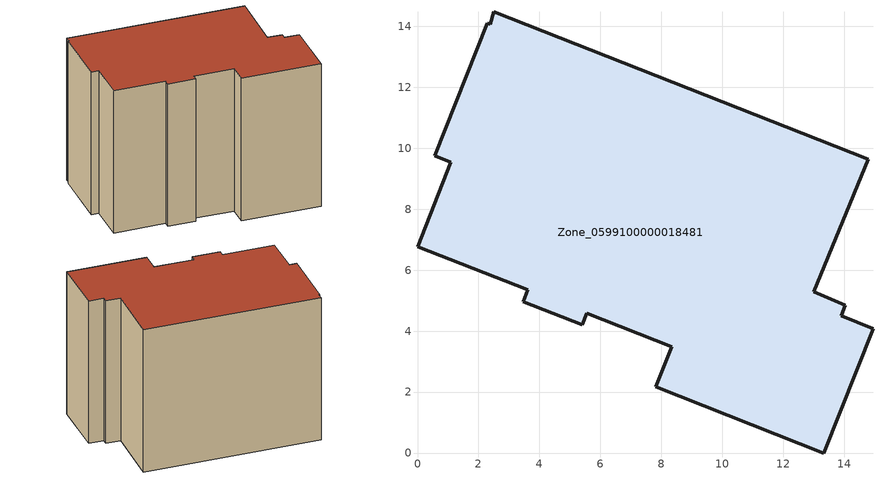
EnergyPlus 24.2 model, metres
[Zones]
Zone_0599100000018481
 floor ground (C_G): 13.9,4.5 14.95,4.08 13.34,0 7.82,2.17 8.34,3.49 5.55,4.59 5.4,4.2 3.47,4.96 3.62,5.35 0,6.77 1.09,9.54 0.57,9.75 2.29,14.11 2.38,14.08 2.5,14.47 14.79,9.64 13.01,5.29 14.04,4.85 z0
 wall outside (C_F): 1.09,9.54 0,6.77 3.62,5.35 3.47,4.96 5.4,4.2 5.55,4.59 8.34,3.49 7.82,2.17 13.34,0 14.95,4.08 13.9,4.5 14.04,4.85 13.01,5.29 14.79,9.64 2.5,14.47 2.38,14.08 2.29,14.11 0.57,9.75 1.09,9.54 z0:11.4
 roof outside (C_R): 13.01,5.29 14.79,9.64 2.5,14.47 2.38,14.08 2.29,14.11 0.57,9.75 1.09,9.54 0,6.77 3.62,5.35 3.47,4.96 5.4,4.2 5.55,4.59 8.34,3.49 7.82,2.17 13.34,0 14.95,4.08 13.9,4.5 14.04,4.85 z11.4
[BUILDING]
Pand.0599100000018481: North Axis=0; Terrain=City; Loads Convergence Tolerance Value=0.04; Temperature Convergence Tolerance Value=0.4; Solar Distribution=FullExterior; Maximum Number of Warmup Days=25; Minimum Number of Warmup Days=1
[Site:Location]
Rotterdam.The.Hague.AP_ZH_NLD Design_Conditions: Latitude=51.96; Longitude=4.45; Time Zone=1; Elevation=-4.5
[SITE:GROUNDTEMPERATURE:BUILDINGSURFACE]
18, 18, 18, 18, 18, 18, 18, 18, 18, 18, 18, 18
[MATERIAL] Thermal Absorptance=0.9; Solar Absorptance=0.7; Visible Absorptance=0.7
Name | Roughness | Thickness | Conductivity | Density | Specific Heat
G.TC.1946 | MediumSmooth | 0.15 | 1 | 540 | 1210
F.TC.1946 | Rough | 0.3 | 0.857143 | 1920 | 840
R.TC.1946 | MediumRough | 0.2 | 0.909091 | 1500 | 1000
[CONSTRUCTION]
C_G: G.TC.1946
C_F: F.TC.1946
C_R: R.TC.1946
[ZONE]
Zone_0599100000018481: Type=1; Multiplier=1; Ceiling Height=Autocalculate; Volume=Autocalculate; Floor Area=autocalculate; Part of Total Floor Area=Yes
[ZONEINFILTRATION:DESIGNFLOWRATE]
Infil_Zone_0599100000018481: Zone or ZoneList or Space or SpaceList=Zone_0599100000018481; Schedule=AlwaysOn; Design Flow Rate Calculation Method=Flow/Area; Flow Rate per Floor Area=0.003; Constant Term Coefficient=1; Temperature Term Coefficient=0; Velocity Term Coefficient=0; Velocity Squared Term Coefficient=0
[HVACTEMPLATE:ZONE:IDEALLOADSAIRSYSTEM]
Zone_0599100000018481: Maximum Heating Supply Air Temperature=50; Minimum Cooling Supply Air Temperature=13; Maximum Heating Supply Air Humidity Ratio=0.0156; Minimum Cooling Supply Air Humidity Ratio=0.0077; Heating Limit=NoLimit; Cooling Limit=NoLimit; Dehumidification Control Type=ConstantSensibleHeatRatio; Cooling Sensible Heat Ratio=0.7; Dehumidification Setpoint=60; Humidification Control Type=None; Humidification Setpoint=30; Outdoor Air Method=None; Outdoor Air Flow Rate per Person=0.00944; Outdoor Air Flow Rate per Zone Floor Area=0; Outdoor Air Flow Rate per Zone=0; Demand Controlled Ventilation Type=None; Outdoor Air Economizer Type=NoEconomizer; Heat Recovery Type=None; Sensible Heat Recovery Effectiveness=0.7; Latent Heat Recovery Effectiveness=0.65
[ZONECONTROL:THERMOSTAT]
ThermostatControl_Zone_0599100000018481: Zone or ZoneList=Zone_0599100000018481; Control Type Schedule=DualSetpointControlType; Control 1=Thermostat_Zone_0599100000018481; Temperature Difference Between Cutout And Setpoint=0
[THERMOSTATSETPOINT:DUALSETPOINT]
Thermostat_Zone_0599100000018481: Heating Setpoint Temperature Schedule=HeatingSetpoint_Zone_0599100000018481; Cooling Setpoint Temperature Schedule=CoolingSetpoint_Zone_0599100000018481
[SCHEDULE:COMPACT]
HeatingSetpoint_Zone_0599100000018481: Through: 12/31, For: AllDays, Until: 24:00, 21
CoolingSetpoint_Zone_0599100000018481: Through: 12/31, For: AllDays, Until: 24:00, 24
DualSetpointControlType: Through: 12/31, For: AllDays, Until: 24:00, 4
AlwaysOn: Through: 12/31, For: AllDays, Until: 24:00, 1
